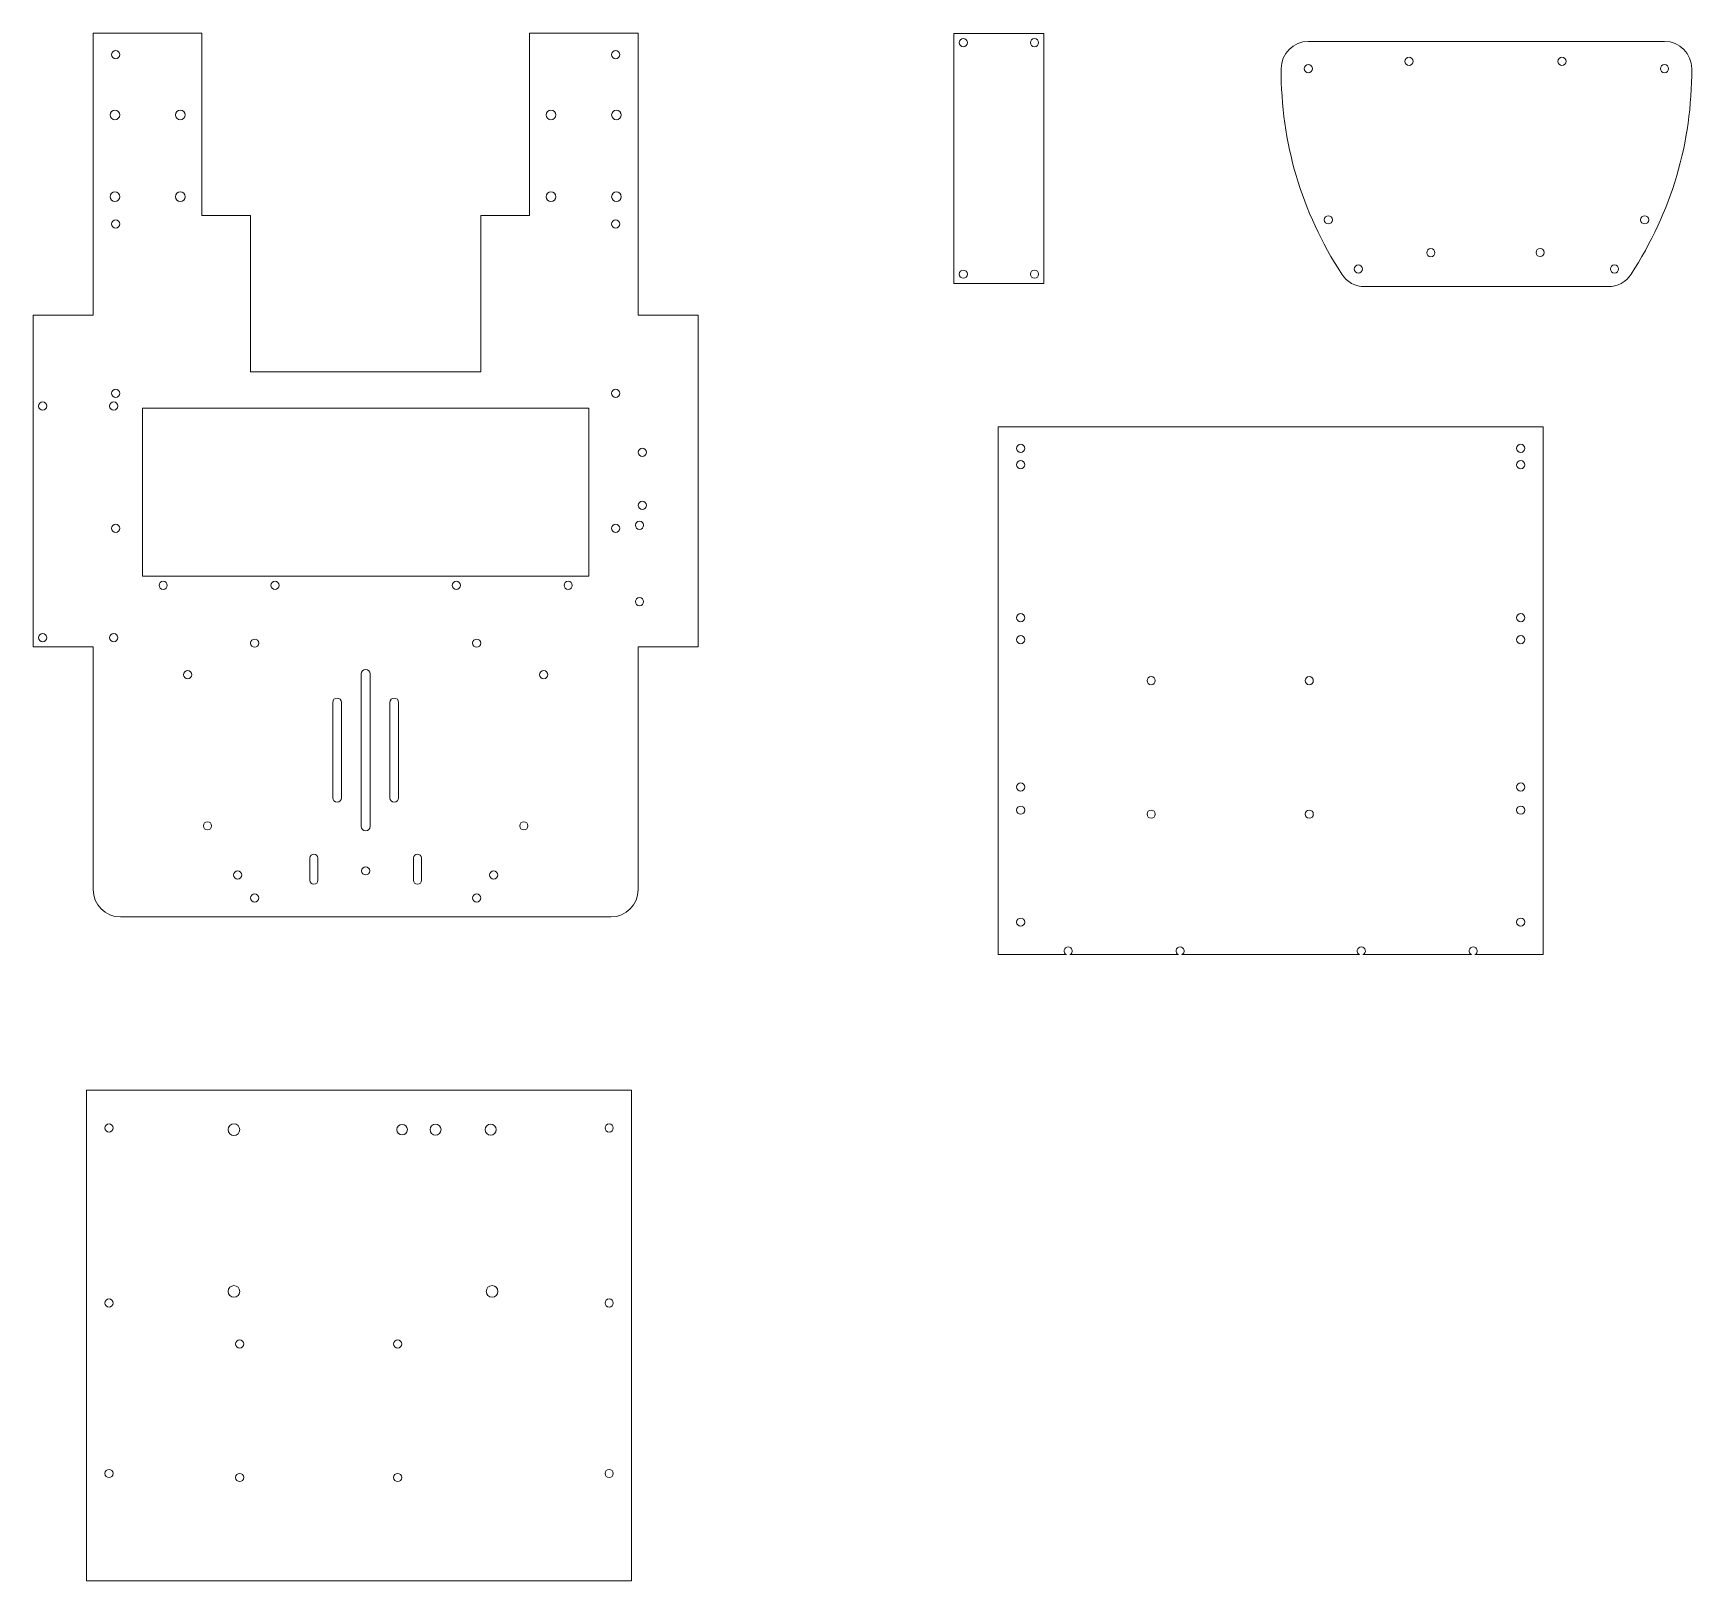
# Model space of a CAD drawing. Header units: millimetres. Extents: x 106 to 714, y 188 to 756.
import ezdxf

# ---------------------------------------------------------------- set-up
doc = ezdxf.new("R2010")
doc.units = ezdxf.units.MM

msp = doc.modelspace()

# ---------------------------------------------------------------- linework, layer by layer
at = {"color": 7, "linetype": 'Continuous', "lineweight": 15}
for p, q in [((127.61, 755.9), (127.61, 652.45)), ((167.45, 755.9), (127.61, 755.9)), ((167.45, 688.96), (167.45, 755.9)), ((287.76, 755.9), (287.76, 688.96)), ((327.61, 755.9), (287.76, 755.9)), ((327.61, 652.45), (327.61, 755.9)), ((443.43, 755.83), (443.43, 664.05)), ((476.48, 755.83), (443.43, 755.83)), ((476.48, 664.05), (476.48, 755.83)), ((704.19, 752.89), (573.51, 752.89)), ((185.37, 688.96), (167.45, 688.96)), ((185.37, 631.69), (185.37, 688.96)), ((269.85, 688.96), (269.85, 631.69)), ((287.76, 688.96), (269.85, 688.96)), ((443.43, 664.05), (476.48, 664.05)), ((594.17, 662.89), (683.53, 662.89)), ((105.61, 530.7), (105.61, 652.45)), ((105.61, 652.45), (127.61, 652.45)), ((349.61, 652.45), (327.61, 652.45)), ((349.61, 530.7), (349.61, 652.45)), ((269.85, 631.69), (185.37, 631.69)), ((145.67, 618.36), (309.55, 618.36)), ((145.67, 618.36), (145.67, 556.6)), ((309.55, 556.6), (309.55, 618.36)), ((459.68, 611.41), (459.68, 417.8)), ((659.68, 611.41), (459.68, 611.41)), ((659.68, 417.8), (659.68, 611.41)), ((309.55, 556.6), (145.67, 556.6)), ((105.61, 530.7), (127.61, 530.7)), ((127.61, 530.7), (127.61, 441.63)), ((349.61, 530.7), (327.61, 530.7)), ((327.61, 441.63), (327.61, 530.7)), ((226.01, 520.84), (226.01, 464.86)), ((229.21, 464.86), (229.21, 520.84)), ((215.51, 510.34), (215.51, 475.36)), ((218.71, 475.36), (218.71, 510.34)), ((236.51, 510.34), (236.51, 475.36)), ((239.71, 475.36), (239.71, 510.34)), ((207.11, 445.11), (207.11, 453.3)), ((210.11, 453.3), (210.11, 445.11)), ((245.11, 445.11), (245.11, 453.3)), ((248.11, 445.11), (248.11, 453.3)), ((317.61, 431.63), (137.61, 431.63)), ((459.68, 417.8), (484.75, 417.8)), ((486, 417.8), (525.81, 417.8)), ((527.06, 417.8), (592.31, 417.8)), ((593.56, 417.8), (633.37, 417.8)), ((634.62, 417.8), (659.68, 417.8)), ((125.21, 368.01), (125.21, 188.01)), ((325.21, 368.01), (125.21, 368.01)), ((325.21, 188.01), (325.21, 368.01)), ((125.21, 188.01), (325.21, 188.01))]:
    msp.add_line(p, q, dxfattribs=at)
for centre, radius in [((135.85, 748.03), 1.5), ((319.36, 748.03), 1.5), ((446.92, 752.43), 1.5), ((473, 752.43), 1.5), ((573.51, 742.89), 1.5), ((610.46, 745.55), 1.5), ((666.57, 745.55), 1.5), ((704.19, 742.89), 1.5), ((135.61, 725.9), 1.75), ((159.61, 725.9), 1.75), ((295.61, 725.9), 1.75), ((319.61, 725.9), 1.75), ((135.61, 695.9), 1.75), ((159.61, 695.9), 1.75), ((295.61, 695.9), 1.75), ((319.61, 695.9), 1.75), ((580.82, 687.43), 1.5), ((696.88, 687.43), 1.5), ((135.85, 685.9), 1.5), ((319.36, 685.9), 1.5), ((618.46, 675.36), 1.5), ((658.54, 675.42), 1.5), ((591.86, 669.39), 1.5), ((685.84, 669.39), 1.5), ((446.92, 667.46), 1.5), ((473, 667.46), 1.5), ((135.85, 623.77), 1.5), ((319.36, 623.77), 1.5), ((109.09, 619.07), 1.5), ((135.17, 619.07), 1.5), ((329.1, 602.08), 1.5), ((467.93, 603.54), 1.5), ((651.44, 603.54), 1.5), ((467.93, 597.57), 1.5), ((651.44, 597.57), 1.5), ((329.1, 582.64), 1.5), ((135.85, 574.21), 1.5), ((319.36, 574.21), 1.5), ((328.07, 575.34), 1.5), ((153.3, 553.28), 1.5), ((194.36, 553.28), 1.5), ((260.86, 553.28), 1.5), ((301.92, 553.28), 1.5), ((328.07, 547.31), 1.5), ((467.93, 541.41), 1.5), ((651.44, 541.41), 1.5), ((109.09, 534.1), 1.5), ((135.17, 534.1), 1.5), ((186.86, 532.08), 1.5), ((268.36, 532.08), 1.5), ((467.93, 533.35), 1.5), ((651.44, 533.35), 1.5), ((162.27, 520.51), 1.5), ((292.95, 520.51), 1.5), ((515.83, 518.33), 1.5), ((573.83, 518.33), 1.5), ((467.93, 479.28), 1.5), ((651.44, 479.28), 1.5), ((467.93, 470.79), 1.5), ((515.83, 469.33), 1.5), ((573.83, 469.33), 1.5), ((651.44, 470.79), 1.5), ((169.57, 465.06), 1.5), ((285.64, 465.06), 1.5), ((180.62, 447.02), 1.5), ((227.61, 448.51), 1.5), ((274.59, 447.02), 1.5), ((186.86, 438.58), 1.5), ((268.36, 438.58), 1.5), ((467.93, 429.72), 1.5), ((651.44, 429.72), 1.5), ((133.45, 354.17), 1.5), ((179.28, 353.56), 2.14), ((240.99, 353.56), 1.92), ((253.24, 353.56), 2.01), ((273.49, 353.56), 2.01), ((316.96, 354.17), 1.5), ((179.28, 294.19), 2.14), ((274, 294.19), 2.14), ((133.45, 289.95), 1.5), ((316.96, 289.95), 1.5), ((181.35, 274.92), 1.5), ((239.35, 274.92), 1.5), ((133.45, 227.38), 1.5), ((181.35, 225.92), 1.5), ((239.35, 225.92), 1.5), ((316.96, 227.38), 1.5)]:
    msp.add_circle(centre, radius, dxfattribs=at)
for centre, radius, start, end in [((573.51, 742.89), 10, 90, 179.91307), ((704.19, 742.89), 10, 0.08693, 90), ((594.17, 672.89), 10, 212.89942, 270), ((683.53, 672.89), 10, 270, 327.10058), ((227.61, 520.84), 1.6, 0, 180), ((217.11, 510.34), 1.6, 0, 180), ((238.11, 510.34), 1.6, 0, 180), ((217.11, 475.36), 1.6, 180, 0), ((238.11, 475.36), 1.6, 180, 0), ((227.61, 464.86), 1.6, 180, 0), ((208.61, 453.15), 1.51, 5.80717, 174.19283), ((246.61, 453.15), 1.51, 5.80717, 174.19283), ((208.61, 445.11), 1.5, 180, 0), ((246.61, 445.11), 1.5, 180, 0), ((137.61, 441.63), 10, 180, 270), ((317.61, 441.63), 10, 270, 0), ((485.38, 419.16), 1.5, 294.52727, 245.47273), ((526.43, 419.16), 1.5, 294.52727, 245.47273), ((592.93, 419.16), 1.5, 294.52727, 245.47273), ((633.99, 419.16), 1.5, 294.52727, 245.47273)]:
    msp.add_arc(centre, radius, start, end, dxfattribs=at)
for points, knots in [([(563.51, 742.9), (563.49, 729.3), (567.19, 702.99), (578.31, 679), (585.78, 667.45)], [0.1017659, 0.1017659, 0.1017659, 0.1017659, 0.5215925, 0.9439271, 0.9439271, 0.9439271, 0.9439271]), ([(691.92, 667.45), (699.39, 679), (710.51, 702.99), (714.21, 729.3), (714.19, 742.9)], [0.1017659, 0.1017659, 0.1017659, 0.1017659, 0.5241005, 0.9439271, 0.9439271, 0.9439271, 0.9439271])]:
    msp.add_open_spline(points, degree=3, knots=knots, dxfattribs=at)

doc.saveas('drawing.dxf')
